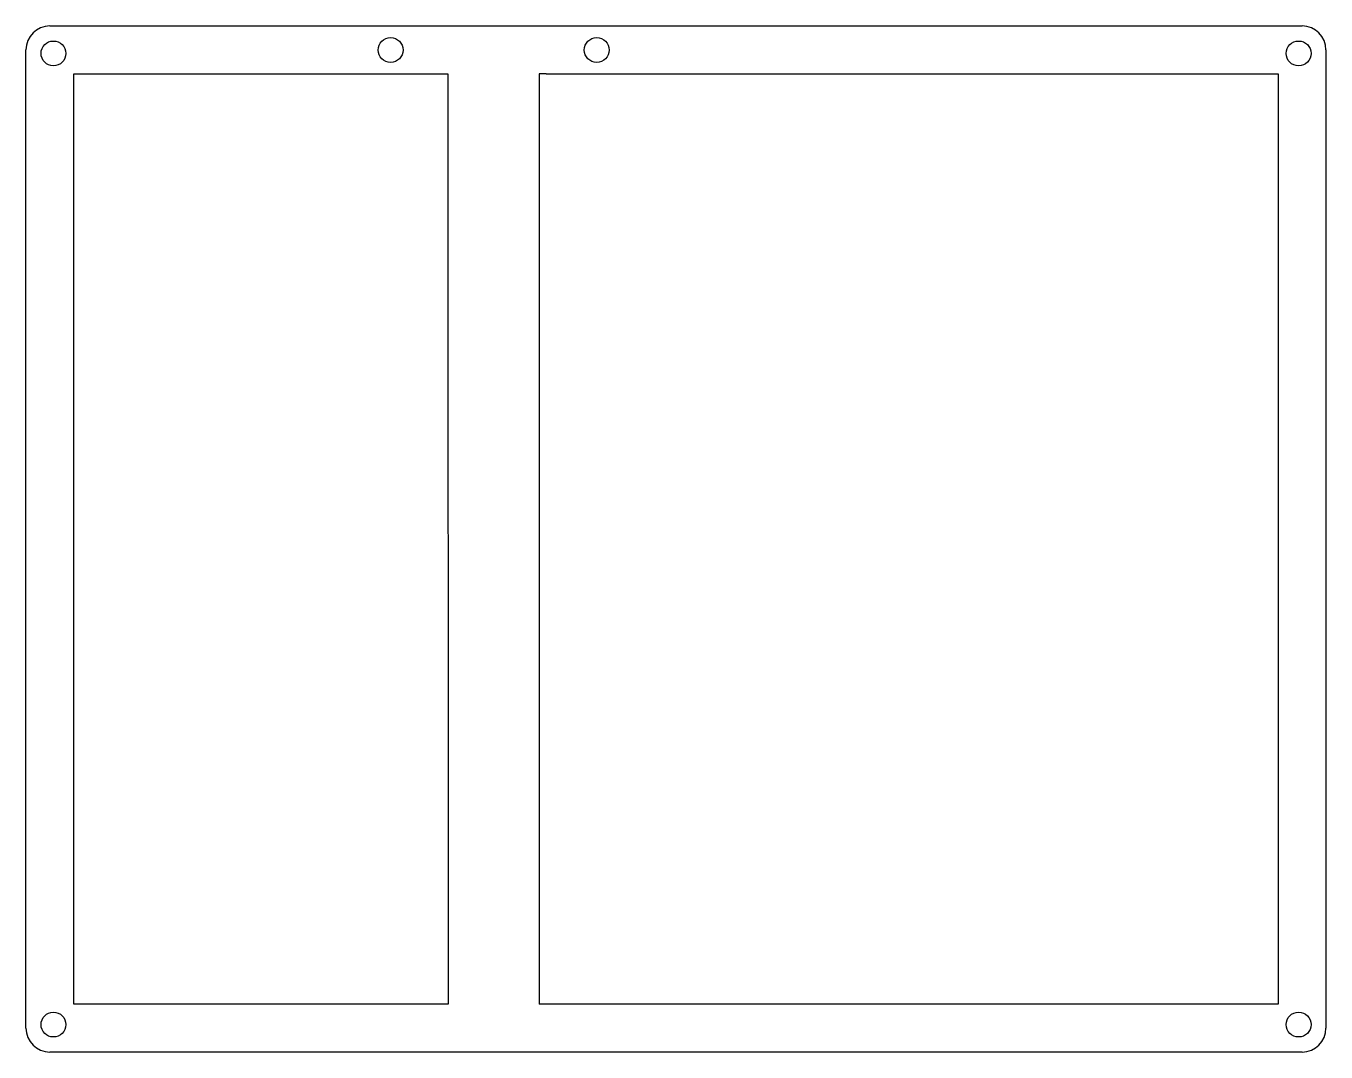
# Model space of a CAD drawing. Header units: inches. Extents: x 0 to 136, y 0 to 107.
import ezdxf

# ---------------------------------------------------------------- set-up
doc = ezdxf.new("R2010")
doc.units = ezdxf.units.IN
doc.header["$MEASUREMENT"] = 0

msp = doc.modelspace()

# ---------------------------------------------------------------- linework, layer by layer
for p, q in [((2.5, 107.25), (5, 107.25)), ((5, 107.25), (43.39, 107.25)), ((43.39, 107.25), (54.33, 107.25)), ((54.33, 107.25), (130.82, 107.25)), ((130.82, 107.25), (133.32, 107.25)), ((0, 2.5), (0, 104.75)), ((135.82, 104.75), (135.82, 5)), ((5, 5), (5, 102.25)), ((5, 102.25), (6, 102.25)), ((6, 102.25), (43.39, 102.24)), ((43.39, 102.24), (44.09, 102.24)), ((44.09, 102.24), (44.1, 6)), ((54.33, 102.24), (53.62, 102.24)), ((53.62, 102.24), (53.62, 5)), ((54.33, 102.24), (129.82, 102.24)), ((129.82, 102.24), (130.82, 102.24)), ((130.82, 102.24), (130.82, 6)), ((44.1, 6), (44.1, 5)), ((130.82, 6), (130.82, 5)), ((6, 5), (5, 5)), ((44.1, 5), (6, 5)), ((130.82, 5), (53.62, 5)), ((135.82, 5), (135.82, 2.5)), ((5, 0), (2.5, 0)), ((133.32, 0), (5, 0))]:
    msp.add_line(p, q)
for centre in [(38.09, 104.74), (59.63, 104.74), (2.87, 104.38), (132.96, 104.38), (2.87, 2.87), (132.96, 2.87)]:
    msp.add_circle(centre, 1.3)
for centre, start, end in [((2.5, 104.75), 90, 180), ((133.32, 104.75), 0, 90), ((2.5, 2.5), 180, 270), ((133.32, 2.5), 270, 0)]:
    msp.add_arc(centre, 2.5, start, end)

doc.saveas('drawing.dxf')
